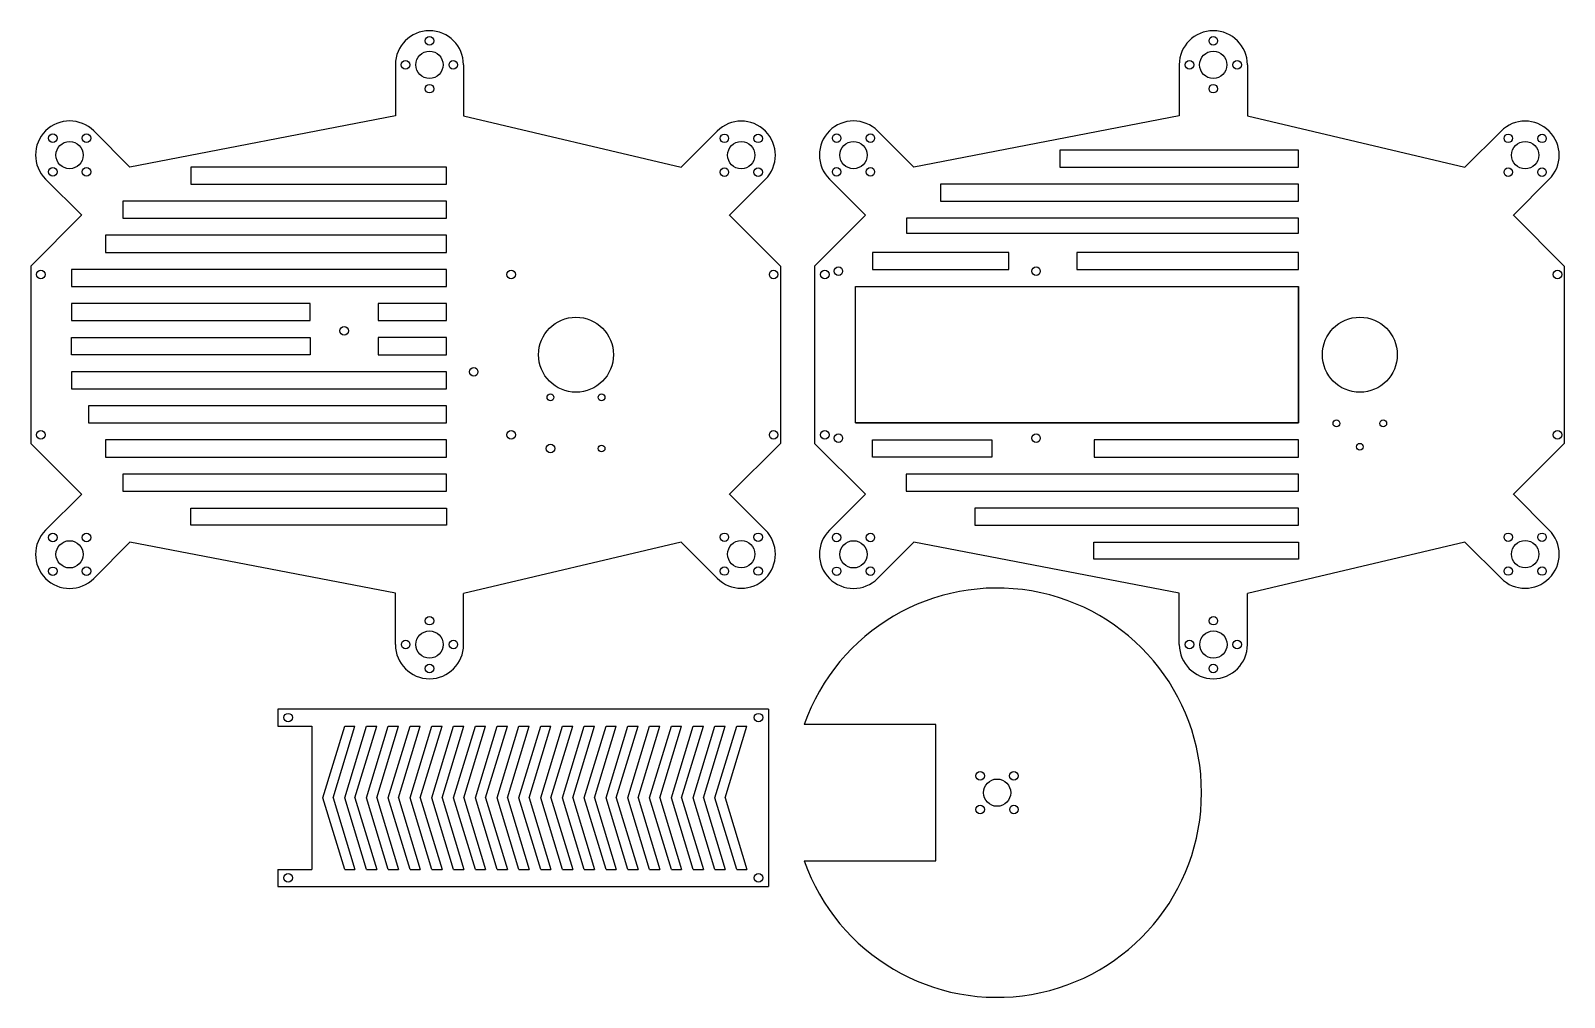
# Model space of a CAD drawing. Header units: millimetres. Extents: x -72 to 378, y -188 to 95.
import ezdxf

# ---------------------------------------------------------------- set-up
doc = ezdxf.new("R2010")
doc.units = ezdxf.units.MM
doc.layers.get('0').update_dxf_attribs({"linetype": 'CONTINUOUS'})

msp = doc.modelspace()

# ---------------------------------------------------------------- linework, layer by layer
for p, q in [((35, 85), (35, 70)), ((55, 85), (55, 70)), ((265, 85), (265, 70)), ((285, 85), (285, 70)), ((35, 70), (-42.89, 55.01)), ((55, 70), (118.83, 54.96)), ((265, 70), (187.11, 55.01)), ((285, 70), (348.83, 54.96)), ((-53.5, 65.61), (-42.89, 55.01)), ((129.43, 65.56), (118.83, 54.96)), ((176.5, 65.61), (187.11, 55.01)), ((359.43, 65.56), (348.83, 54.96)), ((-67.64, 51.47), (-57.03, 40.87)), ((143.57, 51.42), (132.97, 40.82)), ((162.36, 51.47), (172.97, 40.87)), ((373.57, 51.42), (362.97, 40.82)), ((-72, 26), (-57.08, 40.92)), ((148, 26), (133.08, 40.92)), ((158, 26), (172.92, 40.92)), ((378, 26), (363.08, 40.92)), ((-72, 26), (-72, -26)), ((148, 26), (148, -26)), ((158, 26), (158, -26)), ((378, 26), (378, -26)), ((300, -20), (300, 20)), ((170, -20), (300, -20)), ((-72, -26), (-57.08, -40.92)), ((148, -26), (133.08, -40.92)), ((158, -26), (172.92, -40.92)), ((378, -26), (363.08, -40.92)), ((-67.64, -51.47), (-57.03, -40.87)), ((143.57, -51.42), (132.97, -40.82)), ((162.36, -51.47), (172.97, -40.87)), ((373.57, -51.42), (362.97, -40.82)), ((-53.5, -65.61), (-42.89, -55.01)), ((35.03, -69.97), (-42.89, -55.01)), ((118.83, -54.96), (55.03, -70)), ((118.83, -54.96), (55.03, -70)), ((129.43, -65.56), (118.83, -54.96)), ((176.5, -65.61), (187.11, -55.01)), ((265.03, -69.97), (187.11, -55.01)), ((348.83, -54.96), (285.03, -70)), ((348.83, -54.96), (285.03, -70)), ((359.43, -65.56), (348.83, -54.96)), ((35.03, -85), (35.03, -69.97)), ((55.03, -85), (55.03, -70)), ((55.03, -85), (55.03, -70)), ((265.03, -85), (265.03, -69.97)), ((285.03, -85), (285.03, -70)), ((144.53, -103.91), (0.53, -103.91)), ((0.53, -103.91), (0.53, -108.91)), ((144.53, -103.91), (144.53, -155.91)), ((0.53, -108.91), (10.53, -108.91)), ((10.53, -108.91), (10.53, -150.91)), ((13.77, -129.91), (20.16, -108.91)), ((16.77, -129.91), (23.16, -108.91)), ((20.16, -108.91), (23.16, -108.91)), ((20.16, -129.91), (26.55, -108.91)), ((23.16, -129.91), (29.55, -108.91)), ((26.55, -108.91), (29.55, -108.91)), ((26.55, -129.91), (32.94, -108.91)), ((29.55, -129.91), (35.94, -108.91)), ((32.94, -108.91), (35.94, -108.91)), ((32.94, -129.91), (39.33, -108.91)), ((35.94, -129.91), (42.33, -108.91)), ((39.33, -108.91), (42.33, -108.91)), ((39.33, -129.91), (45.72, -108.91)), ((42.33, -129.91), (48.72, -108.91)), ((45.72, -108.91), (48.72, -108.91)), ((45.72, -129.91), (52.11, -108.91)), ((48.72, -129.91), (55.11, -108.91)), ((52.1, -129.91), (58.5, -108.91)), ((52.11, -108.91), (55.11, -108.91)), ((55.1, -129.91), (61.5, -108.91)), ((58.49, -129.91), (64.89, -108.91)), ((58.5, -108.91), (61.5, -108.91)), ((61.49, -129.91), (67.89, -108.91)), ((64.88, -129.91), (71.28, -108.91)), ((64.89, -108.91), (67.89, -108.91)), ((67.88, -129.91), (74.28, -108.91)), ((71.27, -129.91), (77.66, -108.91)), ((71.28, -108.91), (74.28, -108.91)), ((74.27, -129.91), (80.66, -108.91)), ((77.66, -108.91), (80.66, -108.91)), ((77.66, -129.91), (84.05, -108.91)), ((80.66, -129.91), (87.05, -108.91)), ((84.05, -108.91), (87.05, -108.91)), ((84.05, -129.91), (90.44, -108.91)), ((87.05, -129.91), (93.44, -108.91)), ((90.44, -108.91), (93.44, -108.91)), ((90.44, -129.91), (96.83, -108.91)), ((93.44, -129.91), (99.83, -108.91)), ((96.83, -108.91), (99.83, -108.91)), ((96.83, -129.91), (103.22, -108.91)), ((99.83, -129.91), (106.22, -108.91)), ((103.22, -108.91), (106.22, -108.91)), ((103.22, -129.91), (109.61, -108.91)), ((106.22, -129.91), (112.61, -108.91)), ((109.6, -129.91), (116, -108.91)), ((109.61, -108.91), (112.61, -108.91)), ((112.6, -129.91), (119, -108.91)), ((115.99, -129.91), (122.39, -108.91)), ((116, -108.91), (119, -108.91)), ((118.99, -129.91), (125.39, -108.91)), ((122.38, -129.91), (128.78, -108.91)), ((122.39, -108.91), (125.39, -108.91)), ((125.38, -129.91), (131.78, -108.91)), ((128.77, -129.91), (135.16, -108.91)), ((128.78, -108.91), (131.78, -108.91)), ((131.77, -129.91), (138.16, -108.91)), ((135.16, -108.91), (138.16, -108.91)), ((193.55, -108.42), (154.98, -108.42)), ((193.55, -148.42), (193.55, -108.42)), ((20.16, -150.91), (13.77, -129.91)), ((16.77, -129.91), (23.16, -150.91)), ((26.55, -150.91), (20.16, -129.91)), ((23.16, -129.91), (29.55, -150.91)), ((32.94, -150.91), (26.55, -129.91)), ((29.55, -129.91), (35.94, -150.91)), ((39.33, -150.91), (32.94, -129.91)), ((35.94, -129.91), (42.33, -150.91)), ((45.72, -150.91), (39.33, -129.91)), ((42.33, -129.91), (48.72, -150.91)), ((52.11, -150.91), (45.72, -129.91)), ((48.72, -129.91), (55.11, -150.91)), ((58.5, -150.91), (52.1, -129.91)), ((55.1, -129.91), (61.5, -150.91)), ((64.89, -150.91), (58.49, -129.91)), ((61.49, -129.91), (67.89, -150.91)), ((71.28, -150.91), (64.88, -129.91)), ((67.88, -129.91), (74.28, -150.91)), ((77.66, -150.91), (71.27, -129.91)), ((74.27, -129.91), (80.66, -150.91)), ((84.05, -150.91), (77.66, -129.91)), ((80.66, -129.91), (87.05, -150.91)), ((90.44, -150.91), (84.05, -129.91)), ((87.05, -129.91), (93.44, -150.91)), ((96.83, -150.91), (90.44, -129.91)), ((93.44, -129.91), (99.83, -150.91)), ((103.22, -150.91), (96.83, -129.91)), ((99.83, -129.91), (106.22, -150.91)), ((109.61, -150.91), (103.22, -129.91)), ((106.22, -129.91), (112.61, -150.91)), ((116, -150.91), (109.6, -129.91)), ((112.6, -129.91), (119, -150.91)), ((122.39, -150.91), (115.99, -129.91)), ((118.99, -129.91), (125.39, -150.91)), ((128.78, -150.91), (122.38, -129.91)), ((125.38, -129.91), (131.78, -150.91)), ((135.16, -150.91), (128.77, -129.91)), ((131.77, -129.91), (138.16, -150.91)), ((154.98, -148.42), (193.55, -148.42)), ((0.53, -150.91), (10.53, -150.91)), ((0.53, -150.91), (0.53, -155.91)), ((20.16, -150.91), (23.16, -150.91)), ((26.55, -150.91), (29.55, -150.91)), ((32.94, -150.91), (35.94, -150.91)), ((39.33, -150.91), (42.33, -150.91)), ((45.72, -150.91), (48.72, -150.91)), ((52.11, -150.91), (55.11, -150.91)), ((58.5, -150.91), (61.5, -150.91)), ((64.89, -150.91), (67.89, -150.91)), ((71.28, -150.91), (74.28, -150.91)), ((77.66, -150.91), (80.66, -150.91)), ((84.05, -150.91), (87.05, -150.91)), ((90.44, -150.91), (93.44, -150.91)), ((96.83, -150.91), (99.83, -150.91)), ((103.22, -150.91), (106.22, -150.91)), ((109.61, -150.91), (112.61, -150.91)), ((116, -150.91), (119, -150.91)), ((122.39, -150.91), (125.39, -150.91)), ((128.78, -150.91), (131.78, -150.91)), ((135.16, -150.91), (138.16, -150.91)), ((0.53, -155.91), (144.53, -155.91))]:
    msp.add_line(p, q)
for points in [[(300, 60), (230, 60), (230, 55), (300, 55)], [(-25, 50), (50, 50), (50, 55), (-25, 55)], [(300, 50), (195, 50), (195, 45), (300, 45)], [(-45, 40), (50, 40), (50, 45), (-45, 45)], [(300, 40), (185, 40), (185, 35.59), (300, 35.59)], [(-50, 30), (50, 30), (50, 35), (-50, 35)], [(215, 30), (175, 30), (175, 25), (215, 25)], [(300, 30), (235, 30), (235, 25), (300, 25)], [(-60, 20), (50, 20), (50, 25), (-60, 25)], [(170, -20), (170, 20), (300, 20), (300, -20)], [(10, 15), (-60, 15), (-60, 10), (10, 10)], [(50, 15), (30, 15), (30, 10), (50, 10)], [(-60, 5), (10, 5), (10, 0), (-60, 0)], [(50, 5), (30, 5), (30, 0), (50, 0)], [(-60, -10), (50, -10), (50, -5), (-60, -5)], [(-55, -20), (50, -20), (50, -15), (-55, -15)], [(-50, -30), (50, -30), (50, -25), (-50, -25)], [(175, -25), (210, -25), (210, -30), (175, -30)], [(300, -25), (240, -25), (240, -30), (300, -30)], [(-45, -40), (50, -40), (50, -35), (-45, -35)], [(184.88, -40), (300, -40), (300, -35), (184.88, -35)], [(50, -50), (-25, -50), (-25, -45), (50, -45)], [(205.03, -50), (300, -50), (300, -45), (205.03, -45)], [(300, -60), (239.93, -60), (239.93, -55), (300, -55)]]:
    msp.add_lwpolyline(points, close=True)
for centre, radius in [((45.01, 92), 1.25), ((275.01, 92), 1.25), ((38, 85), 1.25), ((45, 85), 4), ((52, 85), 1.25), ((268, 85), 1.25), ((275, 85), 4), ((282, 85), 1.25), ((45, 78), 1.25), ((275, 78), 1.25), ((-65.51, 63.5), 1.25), ((-55.62, 63.49), 1.25), ((131.55, 63.44), 1.25), ((141.46, 63.43), 1.25), ((164.49, 63.5), 1.25), ((174.38, 63.49), 1.25), ((361.55, 63.44), 1.25), ((371.46, 63.43), 1.25), ((-60.57, 58.54), 4), ((136.5, 58.49), 4), ((169.43, 58.54), 4), ((366.5, 58.49), 4), ((-65.52, 53.59), 1.25), ((-55.62, 53.59), 1.25), ((131.55, 53.54), 1.25), ((141.45, 53.54), 1.25), ((164.48, 53.59), 1.25), ((174.38, 53.59), 1.25), ((361.55, 53.54), 1.25), ((371.45, 53.54), 1.25), ((-69, 23.5), 1.25), ((69, 23.5), 1.25), ((146, 23.5), 1.25), ((161, 23.5), 1.25), ((165, 24.5), 1.25), ((223, 24.5), 1.25), ((376, 23.5), 1.25), ((88, 0), 11), ((318, 0), 11), ((20, 7), 1.25), ((58, -5), 1.25), ((80.5, -12.5), 1), ((95.5, -12.5), 1), ((-69, -23.5), 1.25), ((69, -23.5), 1.25), ((146, -23.5), 1.25), ((161, -23.5), 1.25), ((311.14, -20.14), 1), ((324.86, -20.14), 1), ((376, -23.5), 1.25), ((80.5, -27.5), 1.25), ((95.5, -27.5), 1), ((165, -24.5), 1.25), ((223, -24.5), 1.25), ((318, -27), 1), ((-65.52, -53.59), 1.25), ((-55.62, -53.59), 1.25), ((131.55, -53.54), 1.25), ((141.45, -53.54), 1.25), ((164.48, -53.59), 1.25), ((174.38, -53.59), 1.25), ((361.55, -53.54), 1.25), ((371.45, -53.54), 1.25), ((-60.57, -58.54), 4), ((136.5, -58.49), 4), ((169.43, -58.54), 4), ((366.5, -58.49), 4), ((-65.51, -63.5), 1.25), ((-55.62, -63.49), 1.25), ((131.55, -63.44), 1.25), ((141.46, -63.43), 1.25), ((164.49, -63.5), 1.25), ((174.38, -63.49), 1.25), ((361.55, -63.44), 1.25), ((371.46, -63.43), 1.25), ((45.03, -78), 1.25), ((275.03, -78), 1.25), ((38.03, -85), 1.25), ((45.03, -85), 4), ((45.03, -85), 4), ((52.03, -85), 1.25), ((268.03, -85), 1.25), ((275.03, -85), 4), ((275.03, -85), 4), ((282.03, -85), 1.25), ((45.01, -92), 1.25), ((275.01, -92), 1.25), ((3.53, -106.41), 1.25), ((141.53, -106.41), 1.25), ((206.6, -123.46), 1.25), ((211.55, -128.42), 4), ((216.5, -123.46), 1.25), ((206.6, -133.36), 1.25), ((216.51, -133.35), 1.25), ((3.53, -153.41), 1.25), ((141.53, -153.41), 1.25)]:
    msp.add_circle(centre, radius)
for centre, radius, start, end in [((45, 85), 10, 0, 180), ((275, 85), 10, 0, 180), ((-60.57, 58.54), 10, 45, 225), ((136.5, 58.49), 10, -45, 135), ((169.43, 58.54), 10, 45, 225), ((366.5, 58.49), 10, -45, 135), ((-60.57, -58.54), 10, 135, 315), ((136.5, -58.49), 10, -135, 45), ((169.43, -58.54), 10, 135, 315), ((366.5, -58.49), 10, -135, 45), ((211.55, -128.42), 60, -160.5288, 160.5288), ((45.03, -85), 10, -180, 0), ((45.03, -85), 10, -180, 0), ((275.03, -85), 10, -180, 0)]:
    msp.add_arc(centre, radius, start, end)

doc.saveas('drawing.dxf')
